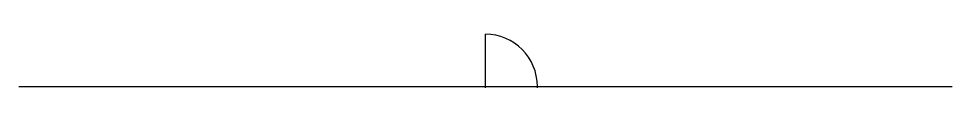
# Model space of a CAD drawing. Units: millimetres at full size, sheet at 1:100. Extents: x -15551 to 15061, y -3535 to -1790.
import ezdxf

# ---------------------------------------------------------------- set-up
doc = ezdxf.new("R2010")
doc.units = ezdxf.units.MM
doc.header["$LTSCALE"] = 100
doc.layers.add('0-0', color=7, linetype='Continuous')

msp = doc.modelspace()

# ---------------------------------------------------------------- linework, layer by layer
at = {"layer": '0-0', "color": 4}
msp.add_line((-244.9, -3489.8), (-244.9, -1789.8), dxfattribs=at)
at = {"layer": '0-0'}
for p, q in [((-15551, -3489.8), (15061.2, -3489.8)), ((-244.9, -3534.8), (-244.9, -3444.8)), ((-244.9, -3489.8), (1455.1, -3489.8)), ((1455.1, -3534.8), (1455.1, -3444.8))]:
    msp.add_line(p, q, dxfattribs=at)
at = {"layer": '0-0', "color": 4}
msp.add_arc((-244.9, -3489.8), 1700, 0, 90, dxfattribs=at)

doc.saveas('drawing.dxf')
